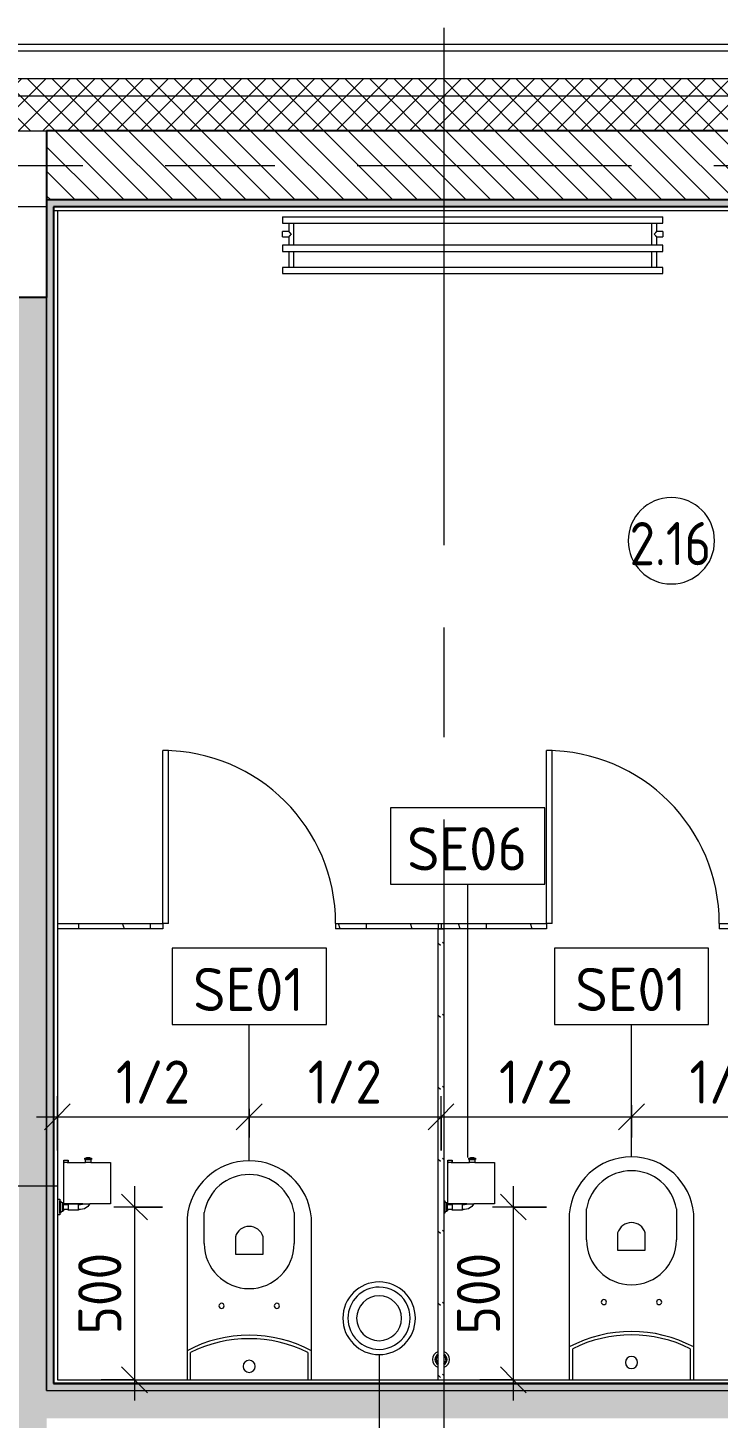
# Model space of a CAD drawing. Header units: millimetres. Extents: x 11693 to 241752, y -8553 to 29926.
# Drawn here: x 237348 to 239346, y 23375 to 27398 of the extents above; entities that cross this region are included whole.
import ezdxf

# ---------------------------------------------------------------- set-up
doc = ezdxf.new("R2010")
doc.units = ezdxf.units.MM
doc.linetypes.add('Осевая', pattern=[1587.5, 317.5, -238.125, 793.75, -238.125])
for name, color, linetype, lineweight in [('A-ANNO-DIMS', 7, 'Continuous', 9), ('A-ANNO-DIMS-50', 7, 'Continuous', 9), ('A-AREA-IDEN', 7, 'Continuous', 9), ('A-DOOR', 7, 'Continuous', 9), ('A-GENM', 7, 'Continuous', 9), ('A-WALL-2', 7, 'Continuous', 9), ('I-WALL', 7, 'Continuous', 9), ('M-EQPM', 7, 'Continuous', 9), ('P-SANR-FIXT-IDEN', 7, 'Continuous', 9), ('Оси', 7, 'Continuous', 9), ('Оси-2', 7, 'Осевая', 9)]:
    doc.layers.add(name, color=color, linetype=linetype, lineweight=lineweight)
for name, color, linetype, lineweight, true_color in [('A-DETL-GENF-1', 7, 'Continuous', 9, 0x4994b4), ('A-WALL-1', 7, 'Continuous', 25, 0x3c3c3c), ('A-WALL-4', 7, 'Continuous', 15, 0x3c3c3c), ('A-WALL-FNSH-1', 7, 'Continuous', 15, 0x3c3c3c), ('A-WALL-FNSH-2', 7, 'Continuous', 9, 0x3c3c3c), ('P-SANR-FIXT-1', 7, 'Continuous', 15, 0x4994b4)]:
    doc.layers.add(name, color=color, linetype=linetype, lineweight=lineweight, true_color=true_color)
doc.styles.add('GOST Common', font='GOST_Common.ttf', dxfattribs={"width": 0.9, "height": 125})
doc.styles.add('GOST Common_1', font='GOST_Common.ttf', dxfattribs={"height": 125})
doc.styles.add('ISOCPEUR', font='isocpeur.ttf', dxfattribs={"width": 0.9, "height": 125})
doc.dimstyles.new('ISO-2_5_0_9К_БОЛЬШОЙ', dxfattribs={"dimscale": 304.8, "dimtxt": 124.497647, "dimasz": 0.246063, "dimexe": 0.19685, "dimexo": 0.492126, "dimgap": 0, "dimtad": 1, "dimdec": 0, "dimrnd": 10, "dimzin": 0, "dimdsep": 46, "dimtxsty": 'ISOCPEUR', "dimblk1": 'OBLIQUE', "dimblk2": 'OBLIQUE', "dimsah": 1, "dimcen": 0.09, "dimdle": 0.19685, "dimazin": 0, "dimtfac": 1, "dimtdec": 4, "dimtix": 1, "dimtmove": 0, "dimatfit": 3, "dimfxl": 1, "dimtvp": 1, "dimtolj": 1, "dimtzin": 0, "dimarcsym": 2})
pattern_1 = [(135, (166592.37, 0), (-37.717076, -37.717076), [53.34, -8.89, 1.778, -8.89]), (135, (166592.37, 37.694), (-37.717076, -37.717076), []), (50, (166592.37, 0), (63.763904, -5.57885), [6.667, -73.342]), (355, (166592.37, 0), (-12.334876, 66.869514), [5.334, -58.674]), (100.451, (166597.684, -0.465), (51.43036, 61.29098), [5.667, -62.332]), (46.184, (166592.37, 17.78), (94.87722, -14.714836), [10.001, -110.014]), (96.636, (166600.28, 16.55), (83.09115, 86.5993), [8.5, -93.497]), (351.184, (166592.37, 17.78), (83.09204, 86.59928), [8.001, -88.011]), (21, (166601.26, 13.335), (53.064487, -35.792726), [6.667, -73.342]), (326, (166601.26, 13.335), (21.63066, 64.46546), [5.334, -58.674]), (71.451, (166605.68, 10.35), (74.69646, 28.672367), [5.667, -62.332]), (37.5, (166592.37, 0), (1.080413, 29.594271), [1.676, -56.286, 1.676, -57.887, -58.896]), (37.5, (166592.37, 0), (1.080413, 29.594271), [-117.526, 1.676, -57.22]), (7.5, (166592.37, 0), (23.386368, 35.063507), [1.676, -32.283, 1.676, -54.953, -22.447]), (7.5, (166592.37, 0), (23.386368, 35.063507), [-90.589, 1.676, -20.771]), (327.5, (166572.545, 0), (47.456567, -2.005468), [1.676, -20.549, 1.676, -67.666, -92.011]), (327.5, (166572.545, 0), (47.456567, -2.005468), [-91.567, 1.676, -90.335]), (317.5, (166563.655, 0), (51.844948, 8.89904), [1.676, -27.216, 1.676, -44.374, -65.341]), (317.5, (166563.655, 0), (51.844948, 8.89904), [-74.943, 1.676, -63.665])]
pattern_2 = [(45, (166592.37, 0), (-35.35534, 35.35534), []), (135, (166592.37, 0), (-35.35534, -35.35534), [])]
pattern_3 = [(0, (166592.37, 0), (60.96, 15.24), [5.029, -40.691, 5.029, -40.691, -243.84]), (0, (166592.37, 0), (60.96, 15.24), [-91.44, 5.029, -86.411, 5.029, -40.691, -106.68]), (0, (166592.37, 0), (60.96, 15.24), [-228.6, 5.029, -25.451, 5.029, -71.171]), (120, (166615.23, 7.62), (-43.6782272, 45.1729086), [5.029, -40.691, 5.029, -40.691, -243.84]), (120, (166615.23, 7.62), (-43.6782272, 45.1729086), [-91.44, 5.029, -86.411, 5.029, -40.691, -106.68]), (120, (166615.23, 7.62), (-43.6782272, 45.1729086), [-228.6, 5.029, -25.451, 5.029, -71.171]), (240, (166622.85, 38.1), (-17.2817728, -60.4129086), [5.029, -40.691, 5.029, -40.691, -243.84]), (240, (166622.85, 38.1), (-17.2817728, -60.4129086), [-91.44, 5.029, -86.411, 5.029, -40.691, -106.68]), (240, (166622.85, 38.1), (-17.2817728, -60.4129086), [-228.6, 5.029, -25.451, 5.029, -71.171])]
pattern_4 = [(108.435, (-70786.855, -24798.48), (-208.2509, 416.49961), [79.025, -579.519]), (139.399, (-70811.845, -24723.51), (-1249.505702, 1041.243719), [38.399, -1881.572]), (136.848, (-70632.75, -24698.52), (-3123.769422, 2915.4788923), [91.346, -4475.934]), (109.983, (-70699.39, -24636.045), (-624.746965, 1666.001328), [48.75, -2388.754]), (90, (-70716.05, -24798.48), (-208.25, 208.25), [41.65, -166.6]), (118.443, (-70716.05, -24756.83), (1457.75313005, -2707.2483879), [113.682, -5570.435]), (84.289, (-70770.195, -24656.87), (-208.2636477, -1874.2483835), [41.858, -2051.029]), (129.806, (-70766.03, -24615.22), (833.007541, -1041.2439595), [32.53, -1593.955])]
pattern_5 = [(108.435, (-71897.224, -24798.48), (-208.2509, 416.49961), [79.025, -579.519]), (139.399, (-71922.214, -24723.51), (-1249.505702, 1041.243719), [38.399, -1881.572]), (136.848, (-71743.119, -24698.52), (-3123.769422, 2915.4788923), [91.346, -4475.934]), (109.983, (-71809.759, -24636.045), (-624.746965, 1666.001328), [48.75, -2388.754]), (90, (-71826.42, -24798.48), (-208.25, 208.25), [41.65, -166.6]), (118.443, (-71826.419, -24756.83), (1457.75313005, -2707.2483879), [113.682, -5570.435]), (84.289, (-71880.564, -24656.87), (-208.2636477, -1874.2483835), [41.858, -2051.029]), (129.806, (-71876.4, -24615.22), (833.007541, -1041.2439595), [32.53, -1593.955])]

# ---------------------------------------------------------------- blocks, each defined once
blk = doc.blocks.new('radiator_prado_classic_z_tip_30_po exemplyaru - Classic Z Тип 30-500-30677906-Фрагмент 2_4')
at = {"layer": 'M-EQPM'}
for p, q in [((0, 228), (0, 210)), ((1100, 228), (0, 228)), ((0, 210), (1100, 210)), ((17.5, 210), (17.5, 164)), ((32.5, 164), (32.5, 210)), ((1067.5, 210), (1067.5, 164)), ((1082.5, 164), (1082.5, 210)), ((1100, 210), (1100, 228)), ((1100, 164), (0, 164)), ((0, 164), (0, 146)), ((1100, 146), (1100, 164)), ((0, 146), (1100, 146)), ((17.5, 121.5), (0, 121.5)), ((0, 106.5), (0, 121.5)), ((17.5, 146), (17.5, 121.5)), ((32.5, 82), (32.5, 146)), ((1067.5, 146), (1067.5, 82)), ((1082.5, 121.5), (1082.5, 146)), ((1100, 121.5), (1082.5, 121.5)), ((1100, 121.5), (1100, 106.5)), ((0, 106.5), (17.5, 106.5)), ((1100, 82), (0, 82)), ((0, 82), (0, 64)), ((17.5, 106.5), (17.5, 82)), ((1082.5, 82), (1082.5, 106.5)), ((1082.5, 106.5), (1100, 106.5)), ((1100, 64), (1100, 82)), ((1100, 64), (0, 64))]:
    blk.add_line(p, q, dxfattribs=at)
for points, knots in [([(25, 114), (24.5, 114.5), (23.6, 115.4), (22.4, 116.6), (21.6, 117.4), (21.1, 117.9), (20.8, 118.2), (20.5, 118.5), (20.2, 118.8), (19.8, 119.1), (19.6, 119.4), (19.3, 119.7), (19, 120), (18.7, 120.3), (18.5, 120.5), (18.3, 120.7), (18.1, 120.9), (17.9, 121.1), (17.8, 121.2), (17.7, 121.3), (17.5, 121.5), (17.5, 121.5), (17.5, 121.5)], [0, 0, 0, 0, 0.142857, 0.285714, 0.357143, 0.392857, 0.428571, 0.464286, 0.5, 0.535714, 0.571429, 0.607143, 0.642857, 0.678571, 0.714286, 0.75, 0.785714, 0.821429, 0.857143, 0.892857, 0.928571, 1, 1, 1, 1]), ([(1075, 114), (1075.5, 114.5), (1076.4, 115.4), (1077.6, 116.6), (1078.4, 117.4), (1078.9, 117.9), (1079.2, 118.2), (1079.5, 118.5), (1079.8, 118.8), (1080.1, 119.2), (1080.4, 119.4), (1080.7, 119.7), (1081, 120), (1081.3, 120.3), (1081.5, 120.5), (1081.7, 120.7), (1081.9, 120.9), (1082.1, 121.1), (1082.2, 121.2), (1082.3, 121.3), (1082.5, 121.5), (1082.5, 121.5), (1082.5, 121.5)], [0, 0, 0, 0, 0.142857, 0.285714, 0.357143, 0.392857, 0.428571, 0.464286, 0.5, 0.535714, 0.571429, 0.607143, 0.642857, 0.678571, 0.714286, 0.75, 0.785714, 0.821429, 0.857143, 0.892857, 0.928571, 1, 1, 1, 1]), ([(17.5, 106.5), (17.5, 106.5), (17.5, 106.5), (17.7, 106.7), (17.8, 106.8), (17.9, 106.9), (18.1, 107.1), (18.3, 107.3), (18.5, 107.5), (18.7, 107.7), (19, 108), (19.3, 108.3), (19.6, 108.6), (19.8, 108.9), (20.3, 109.3), (20.7, 109.7), (21.1, 110.1), (21.6, 110.6), (22.4, 111.4), (23.6, 112.6), (24.5, 113.5), (25, 114)], [0, 0, 0, 0, 0.071429, 0.107143, 0.142857, 0.178571, 0.214286, 0.25, 0.285714, 0.321429, 0.357143, 0.392857, 0.428571, 0.464286, 0.5, 0.571429, 0.607143, 0.642857, 0.714286, 0.857143, 1, 1, 1, 1]), ([(1082.5, 106.5), (1082.5, 106.5), (1082.5, 106.5), (1082.3, 106.7), (1082.2, 106.8), (1082.1, 106.9), (1081.9, 107.1), (1081.7, 107.3), (1081.5, 107.5), (1081.3, 107.7), (1081, 108), (1080.7, 108.3), (1080.4, 108.6), (1080.1, 108.8), (1079.7, 109.3), (1079.3, 109.7), (1078.9, 110.1), (1078.4, 110.6), (1077.6, 111.4), (1076.4, 112.6), (1075.5, 113.5), (1075, 114)], [0, 0, 0, 0, 0.071429, 0.107143, 0.142857, 0.178571, 0.214286, 0.25, 0.285714, 0.321429, 0.357143, 0.392857, 0.428571, 0.464286, 0.5, 0.571429, 0.607143, 0.642857, 0.714286, 0.857143, 1, 1, 1, 1])]:
    blk.add_open_spline(points, degree=3, knots=knots, dxfattribs=at)
blk = doc.blocks.new('131_Сантехническая перегородка_Дверь - СД-1-30819167-Фрагмент 2_4')
at = {"layer": 'A-DOOR'}
h = blk.add_hatch(dxfattribs=at)
h.set_pattern_fill('FP_199', color=256, style=0, pattern_type=2)
h.set_pattern_definition(pattern_4)
h.paths.add_polyline_path([(1110.4, -8), (1110.4, 8), (805.2, 8), (805.2, -8)])
at = {"layer": 'A-GENM'}
h = blk.add_hatch(dxfattribs=at)
h.set_pattern_fill('FP_199', color=256, style=0, pattern_type=2)
h.set_pattern_definition(pattern_4)
h.paths.add_polyline_path([(305.2, -8), (305.2, 8), (0, 8), (0, -8)])
at = {"layer": 'A-DOOR'}
for p, q in [((321.2, 508), (305.2, 508)), ((305.2, 8), (305.2, 508)), ((321.2, 8), (321.2, 508)), ((321.2, 8), (305.2, 8))]:
    blk.add_line(p, q, dxfattribs=at)
blk.add_arc((305.2, 8), 500, 360, 90, dxfattribs=at)
at = {"layer": 'A-GENM'}
for p, q in [((0, 8), (305.2, 8)), ((305.2, 8), (305.2, -8)), ((805.2, 8), (1110.4, 8)), ((805.2, 8), (805.2, -8)), ((1110.4, 8), (1110.4, -8)), ((305.2, -8), (0, -8)), ((1110.4, -8), (805.2, -8))]:
    blk.add_line(p, q, dxfattribs=at)
blk = doc.blocks.new('131_Сантехническая перегородка - СП-4-29831414-Фрагмент 2_4')
at = {"layer": 'A-GENM'}
h = blk.add_hatch(dxfattribs=at)
h.set_pattern_fill('FP_200', color=256, style=0, pattern_type=2)
h.set_pattern_definition([(18.435, (-23460.48, 71897.224), (416.49961, 208.2509), [79.025, -579.519]), (49.399, (-23385.51, 71922.214), (1041.243719, 1249.505702), [38.399, -1881.572]), (46.848, (-23360.52, 71743.119), (2915.4795762, 3123.7701515), [91.346, -4475.934]), (19.983, (-23298.045, 71809.759), (1666.001328, 624.746965), [48.75, -2388.754]), (0, (-23460.48, 71826.42), (208.25, 208.25), [41.65, -166.6]), (28.443, (-23418.83, 71826.419), (-2707.2483879, -1457.75313005), [113.682, -5570.435]), (354.289, (-23318.87, 71880.564), (-1874.2483835, 208.2636477), [41.858, -2051.029]), (39.806, (-23277.22, 71876.4), (-1041.243191, -833.006901), [32.53, -1593.955])])
h.paths.add_polyline_path([(25.5, 8), (25.5, -8), (1330, -8), (1330, 8), (68, 8)])
for p, q in [((25.5, 8), (1330, 8)), ((1330, 8), (1330, -8)), ((1330, -8), (25.5, -8))]:
    blk.add_line(p, q, dxfattribs=at)
at = {"layer": 'A-GENM', "flags": 128}
for points in [[(97, 8), (88.2, 14.5), (77.4, 13.4), (71.4, 8)], [(71.4, -8), (80.2, -14.5), (91, -13.4), (97, -8)]]:
    blk.add_lwpolyline(points, dxfattribs=at)
at = {"layer": 'A-GENM'}
for radius, start, end in [(24.6, 19.9113, 160.0887), (17.6, 28.9731, 151.0269), (15.1, 126.8617, 139.5341), (15.1, 78.8699, 82.6459), (15.1, 40.4659, 53.124), (24.6, 199.9113, 340.0887), (17.6, 208.9731, 331.0269), (15.1, 220.4659, 233.124), (15.1, 258.8699, 262.6459), (15.1, 306.8617, 319.5341)]:
    blk.add_arc((84.2, 0), radius, start, end, dxfattribs=at)
blk = doc.blocks.new('131_Сантехническая перегородка_Дверь - СД-1-V311-Фрагмент 2_4')
at = {"layer": 'A-DOOR'}
h = blk.add_hatch(dxfattribs=at)
h.set_pattern_fill('FP_201', color=256, style=0, pattern_type=2)
h.set_pattern_definition(pattern_5)
h.paths.add_polyline_path([(1110.4, -8), (1110.4, 8), (805.2, 8), (805.2, -8), (1085.8, -8)])
at = {"layer": 'A-GENM'}
h = blk.add_hatch(dxfattribs=at)
h.set_pattern_fill('FP_201', color=256, style=0, pattern_type=2)
h.set_pattern_definition(pattern_5)
h.paths.add_polyline_path([(305.2, -8), (305.2, 8), (0, 8), (0, -8)])
at = {"layer": 'A-DOOR'}
for p, q in [((321.2, 508), (305.2, 508)), ((305.2, 8), (305.2, 508)), ((321.2, 8), (321.2, 508)), ((321.2, 8), (305.2, 8))]:
    blk.add_line(p, q, dxfattribs=at)
blk.add_arc((305.2, 8), 500, 360, 90, dxfattribs=at)
at = {"layer": 'A-GENM'}
for p, q in [((0, 8), (305.2, 8)), ((0, 8), (0, -8)), ((305.2, 8), (305.2, -8)), ((805.2, 8), (1110.4, 8)), ((805.2, 8), (805.2, -8)), ((1110.4, 8), (1110.4, -8)), ((305.2, -8), (0, -8)), ((1110.4, -8), (805.2, -8))]:
    blk.add_line(p, q, dxfattribs=at)
blk = doc.blocks.new('WC Seat_2 with Cistern-Wall Based - 640 x 360mm-30948649-Фрагмент 2_4')
at = {"layer": 'P-SANR-FIXT-1'}
for p, q in [((-55, 490), (-55, 105)), ((-5, 415), (-5, 505)), ((255, 505), (255, 415)), ((305, 105), (305, 490)), ((85, 435), (85, 385)), ((165, 385), (165, 435)), ((85, 385), (165, 385)), ((-55, 105), (-55, 21)), ((-45, 21), (-45, 100.1)), ((295, 100.1), (295, 21)), ((305, 21), (305, 105))]:
    blk.add_line(p, q, dxfattribs=at)
for centre, radius, start, end in [((125, 474.3), 180.7, 4.9791, 175.0209), ((125, 483.2), 131.8, 9.5273, 170.4727), ((125, 423.3), 41.7, 16.2602, 163.7398), ((125, 415), 130, 180, 360), ((45, 235), 7.5, 0, 180), ((205, 235), 7.5, 0, 180), ((45, 235), 7.5, 180, 360), ((205, 235), 7.5, 180, 360), ((125, -232.5), 382.5, 61.9275, 118.0725), ((125, -242.5), 382.5, 63.6122, 116.3878), ((125, 60), 17.5, 0, 180), ((125, 60), 17.5, 180, 360)]:
    blk.add_arc(centre, radius, start, end, dxfattribs=at)
blk = doc.blocks.new('мусорная корзина - Round_ Metal-30590745-Фрагмент 2_4')
at = {"layer": 'P-SANR-FIXT-1'}
for radius, start, end in [(105, 0, 180), (90, 360, 180), (65, 0, 180), (105, 180, 360), (90, 180, 360), (65, 180, 360)]:
    blk.add_arc((0, 0), radius, start, end, dxfattribs=at)
blk = doc.blocks.new('Sanitary_Toilet-Accessories_Gessi_Wall-mounted-paper-roll-holder-65449 - Chrome-30913797-Фрагмент 2_4')
at = {"layer": 'A-DETL-GENF-1'}
for p, q in [((70859.8, 24115.5), (70859.8, 24122)), ((70859.8, 24122), (70871.8, 24122)), ((70861.8, 24115.5), (70859.8, 24115.5)), ((70859.8, 23995.5), (70859.8, 24114.5)), ((70859.8, 24114.5), (70861.8, 24114.5)), ((70861.8, 24115.5), (70869.8, 24115.5)), ((70861.8, 24114.5), (70861.8, 24115.5)), ((70869.8, 24114.5), (70861.8, 24114.5)), ((70871.8, 24115.5), (70869.8, 24115.5)), ((70869.8, 24115.5), (70869.8, 24114.5)), ((70869.8, 24114.5), (70922.5, 24114.5)), ((70871.8, 24122), (70871.8, 24115.5)), ((70920.5, 24123.5), (70920.5, 24127)), ((70920.5, 24127), (70922.5, 24127)), ((70922.5, 24123.5), (70920.5, 24123.5)), ((70922.5, 24127), (70926, 24128.9)), ((70922.5, 24127), (70937.5, 24127)), ((70922.5, 24123.5), (70937.5, 24123.5)), ((70922.5, 24114.5), (70922.5, 24123.5)), ((70937.5, 24114.5), (70922.5, 24114.5)), ((70926, 24128.9), (70930, 24129.5)), ((70930, 24129.5), (70934, 24128.9)), ((70934, 24128.9), (70937.5, 24127)), ((70937.5, 24127), (70939.5, 24127)), ((70939.5, 24123.5), (70937.5, 24123.5)), ((70937.5, 24123.5), (70937.5, 24114.5)), ((70937.5, 24114.5), (70994.6, 24114.5)), ((70939.5, 24127), (70939.5, 24123.5)), ((70994.6, 24114.5), (70994.8, 24113.2)), ((70994.8, 24113.2), (70994.8, 23997.1)), ((70841, 24008.5), (70848, 24008.5)), ((70848, 24008.5), (70848, 24003.5)), ((70848, 23968.5), (70848, 24003.5)), ((70848, 24003.5), (70850.5, 24003.5)), ((70850.5, 24003.5), (70850.5, 23968.5)), ((70850.5, 24003.5), (70851.2, 24001.8)), ((70851.2, 24001.8), (70852.6, 24000.3)), ((70852.6, 24000.3), (70854.5, 23999.3)), ((70854.5, 23999.3), (70856.5, 23999)), ((70856.5, 23999), (70856.5, 23997)), ((70856.5, 23975), (70856.5, 23997)), ((70856.5, 23997), (70859, 23997)), ((70859, 23997), (70859, 23993.5)), ((70859, 23977), (70859, 23995.5)), ((70859, 23993.5), (70861.8, 23993.5)), ((70872.5, 23978.5), (70859, 23978.5)), ((70859, 23978.5), (70859, 23975)), ((70861.8, 23995.5), (70859.8, 23995.5)), ((70869.8, 23995.5), (70861.8, 23995.5)), ((70861.8, 23993.5), (70861.8, 23995.5)), ((70861.8, 23993.5), (70869.8, 23993.5)), ((70869.8, 23995.5), (70869.8, 23993.5)), ((70914.9, 23995.5), (70869.8, 23995.5)), ((70869.8, 23993.5), (70872.5, 23993.5)), ((70872.5, 23993.5), (70872.5, 23995)), ((70872.5, 23995), (70902.5, 23995)), ((70872.5, 23993.5), (70872.5, 23978.5)), ((70872.5, 23977), (70872.5, 23978.5)), ((70902.5, 23995), (70902.5, 23993.5)), ((70902.5, 23978.5), (70902.5, 23993.5)), ((70902.5, 23993.5), (70908, 23993.5)), ((70908, 23978.5), (70902.5, 23978.5)), ((70902.5, 23978.5), (70902.5, 23977)), ((70908, 23993.5), (70913.6, 23994.6)), ((70919.3, 23980.7), (70908, 23978.5)), ((70913.6, 23994.6), (70914.9, 23995.5)), ((70914.9, 23995.5), (70934.5, 23995.5)), ((70928.9, 23987.1), (70919.3, 23980.7)), ((70934.5, 23995.5), (70928.9, 23987.1)), ((70994.6, 23995.5), (70934.5, 23995.5)), ((70994.8, 23997.1), (70994.6, 23995.5)), ((70848, 23963.5), (70841, 23963.5)), ((70850.5, 23968.5), (70848, 23968.5)), ((70848, 23968.5), (70848, 23963.5)), ((70851.2, 23970.2), (70850.5, 23968.5)), ((70852.6, 23971.7), (70851.2, 23970.2)), ((70854.5, 23972.7), (70852.6, 23971.7)), ((70856.5, 23973), (70854.5, 23972.7)), ((70859, 23975), (70856.5, 23975)), ((70856.5, 23975), (70856.5, 23973)), ((70902.5, 23977), (70872.5, 23977))]:
    blk.add_line(p, q, dxfattribs=at)
blk = doc.blocks.new('Sanitary_Toilet-Accessories_Gessi_Wall-mounted-paper-roll-holder-65449 - Chrome-V313-Фрагмент 2_4')
at = {"layer": 'A-DETL-GENF-1'}
for p, q in [((71971.1, 24115.5), (71971.1, 24122)), ((71971.1, 24122), (71983.1, 24122)), ((71973.1, 24115.5), (71971.1, 24115.5)), ((71971.1, 23995.5), (71971.1, 24114.5)), ((71971.1, 24114.5), (71973.1, 24114.5)), ((71973.1, 24115.5), (71981.1, 24115.5)), ((71973.1, 24114.5), (71973.1, 24115.5)), ((71981.1, 24114.5), (71973.1, 24114.5)), ((71983.1, 24115.5), (71981.1, 24115.5)), ((71981.1, 24115.5), (71981.1, 24114.5)), ((71981.1, 24114.5), (72033.9, 24114.5)), ((71983.1, 24122), (71983.1, 24115.5)), ((72031.9, 24123.5), (72031.9, 24127)), ((72031.9, 24127), (72033.9, 24127)), ((72033.9, 24123.5), (72031.9, 24123.5)), ((72033.9, 24127), (72037.4, 24128.9)), ((72033.9, 24127), (72048.9, 24127)), ((72033.9, 24123.5), (72048.9, 24123.5)), ((72033.9, 24114.5), (72033.9, 24123.5)), ((72048.9, 24114.5), (72033.9, 24114.5)), ((72037.4, 24128.9), (72041.4, 24129.5)), ((72041.4, 24129.5), (72045.4, 24128.9)), ((72045.4, 24128.9), (72048.9, 24127)), ((72048.9, 24127), (72050.9, 24127)), ((72050.9, 24123.5), (72048.9, 24123.5)), ((72048.9, 24123.5), (72048.9, 24114.5)), ((72048.9, 24114.5), (72105.9, 24114.5)), ((72050.9, 24127), (72050.9, 24123.5)), ((72105.9, 24114.5), (72106.1, 24113.2)), ((72106.1, 24113.2), (72106.1, 23997.1)), ((71959.4, 24003.5), (71961.9, 24003.5)), ((71961.9, 24003.5), (71961.9, 23968.5)), ((71961.9, 24003.5), (71962.6, 24001.8)), ((71962.6, 24001.8), (71964, 24000.3)), ((71964, 24000.3), (71965.9, 23999.3)), ((71965.9, 23999.3), (71967.9, 23999)), ((71967.9, 23999), (71967.9, 23997)), ((71967.9, 23975), (71967.9, 23997)), ((71967.9, 23997), (71970.4, 23997)), ((71970.4, 23997), (71970.4, 23993.5)), ((71970.4, 23977), (71970.4, 23995.5)), ((71970.4, 23993.5), (71973.1, 23993.5)), ((71983.9, 23978.5), (71970.4, 23978.5)), ((71970.4, 23978.5), (71970.4, 23975)), ((71973.1, 23995.5), (71971.1, 23995.5)), ((71981.1, 23995.5), (71973.1, 23995.5)), ((71973.1, 23993.5), (71973.1, 23995.5)), ((71973.1, 23993.5), (71981.1, 23993.5)), ((71981.1, 23995.5), (71981.1, 23993.5)), ((72026.3, 23995.5), (71981.1, 23995.5)), ((71981.1, 23993.5), (71983.9, 23993.5)), ((71983.9, 23993.5), (71983.9, 23995)), ((71983.9, 23995), (72013.9, 23995)), ((71983.9, 23993.5), (71983.9, 23978.5)), ((71983.9, 23977), (71983.9, 23978.5)), ((72013.9, 23995), (72013.9, 23993.5)), ((72013.9, 23978.5), (72013.9, 23993.5)), ((72013.9, 23993.5), (72019.4, 23993.5)), ((72019.4, 23978.5), (72013.9, 23978.5)), ((72013.9, 23978.5), (72013.9, 23977)), ((72019.4, 23993.5), (72024.9, 23994.6)), ((72030.7, 23980.7), (72019.4, 23978.5)), ((72024.9, 23994.6), (72026.3, 23995.5)), ((72026.3, 23995.5), (72045.8, 23995.5)), ((72040.2, 23987.1), (72030.7, 23980.7)), ((72045.8, 23995.5), (72040.2, 23987.1)), ((72105.9, 23995.5), (72045.8, 23995.5)), ((72106.1, 23997.1), (72105.9, 23995.5)), ((71961.9, 23968.5), (71959.4, 23968.5)), ((71962.6, 23970.2), (71961.9, 23968.5)), ((71964, 23971.7), (71962.6, 23970.2)), ((71965.9, 23972.7), (71964, 23971.7)), ((71967.9, 23973), (71965.9, 23972.7)), ((71970.4, 23975), (71967.9, 23975)), ((71967.9, 23975), (71967.9, 23973)), ((72013.9, 23977), (71983.9, 23977))]:
    blk.add_line(p, q, dxfattribs=at)
blk = doc.blocks.new('WC Seat_2 with Cistern-Wall Based - 640 x 360mm-30580118-Фрагмент 2_4')
at = {"layer": 'P-SANR-FIXT-1'}
for p, q in [((-55, 485.5), (-55, 100.5)), ((-5, 410.5), (-5, 500.5)), ((255, 500.5), (255, 410.5)), ((305, 100.5), (305, 485.5)), ((85, 430.5), (85, 380.5)), ((165, 380.5), (165, 430.5)), ((85, 380.5), (165, 380.5)), ((-55, 100.5), (-55, 5.5)), ((-45, 5.5), (-45, 95.6)), ((295, 95.6), (295, 5.5)), ((305, 5.5), (305, 100.5))]:
    blk.add_line(p, q, dxfattribs=at)
for centre, radius, start, end in [((125, 469.8), 180.7, 4.9791, 175.0209), ((125, 478.7), 131.8, 9.5273, 170.4727), ((125, 418.8), 41.7, 16.2602, 163.7398), ((125, 410.5), 130, 180, 360), ((45, 230.5), 7.5, 0, 180), ((45, 230.5), 7.5, 180, 360), ((205, 230.5), 7.5, 0, 180), ((205, 230.5), 7.5, 180, 360), ((125, -237), 382.5, 61.9275, 118.0725), ((125, -247), 382.5, 63.6122, 116.3878), ((125, 55.5), 17.5, 0, 180), ((125, 55.5), 17.5, 180, 360)]:
    blk.add_arc(centre, radius, start, end, dxfattribs=at)
blk = doc.blocks.new('Марка_Помещения - Номер-25198446-Фрагмент 2_4')
at = {"layer": 'A-AREA-IDEN'}
for start, end in [(360, 180), (180, 360)]:
    blk.add_arc((0, 0), 2.5, start, end, dxfattribs=at)
blk = doc.blocks.new('DIMBLOCK72-Фрагмент 2_4')
at = {"layer": 'A-ANNO-DIMS-50'}
for p, q in [((237433.4, 24149.9), (237433.4, 24306.8)), ((237988.6, 24270.1), (237988.6, 24186.8)), ((237988.6, 24246.8), (237988.6, 24270.1)), ((237373.4, 24246.8), (237988.6, 24246.8)), ((237433.4, 24246.8), (237433.4, 24149.9))]:
    blk.add_line(p, q, dxfattribs=at)
at = {"layer": 'A-ANNO-DIMS-50', "lineweight": 20}
for p, q in [((237433.4, 24246.8), (237470.9, 24284.3)), ((237988.6, 24246.8), (238026.1, 24284.3)), ((237433.4, 24246.8), (237395.9, 24209.3)), ((237988.6, 24246.8), (237951.1, 24209.3))]:
    blk.add_line(p, q, dxfattribs=at)
at = {"layer": 'A-ANNO-DIMS-50', "color": 0, "insert": (237603.2, 24410.2), "char_height": 125, "width": 258.572, "attachment_point": 1, "line_spacing_factor": 1.149209, "style": 'ISOCPEUR'}
blk.add_mtext('1/2', dxfattribs=at)
blk = doc.blocks.new('_Oblique')
at = {"color": 0, "linetype": 'ByBlock', "lineweight": -2}
blk.add_line((-0.5, -0.5), (0.5, 0.5), dxfattribs=at)
blk = doc.blocks.new('DIMBLOCK73-Фрагмент 2_4')
at = {"layer": 'A-ANNO-DIMS-50'}
for p, q in [((238543.7, 24149.9), (238543.7, 24306.8)), ((237988.6, 24270.1), (237988.6, 24186.8)), ((237988.6, 24246.8), (237988.6, 24270.1)), ((237988.6, 24246.8), (238603.7, 24246.8)), ((238543.7, 24246.8), (238543.7, 24149.9))]:
    blk.add_line(p, q, dxfattribs=at)
at = {"layer": 'A-ANNO-DIMS-50', "lineweight": 20}
for p, q in [((237988.6, 24246.8), (238026.1, 24284.3)), ((238543.7, 24246.8), (238581.2, 24284.3)), ((237988.6, 24246.8), (237951.1, 24209.3)), ((238543.7, 24246.8), (238506.2, 24209.3))]:
    blk.add_line(p, q, dxfattribs=at)
at = {"layer": 'A-ANNO-DIMS-50', "color": 0, "insert": (238158.4, 24410.2), "char_height": 125, "width": 258.572, "attachment_point": 1, "line_spacing_factor": 1.149209, "style": 'ISOCPEUR'}
blk.add_mtext('1/2', dxfattribs=at)
blk = doc.blocks.new('DIMBLOCK74-Фрагмент 2_4')
at = {"layer": 'A-ANNO-DIMS-50', "lineweight": 20}
for p, q in [((237657, 23986), (237619.5, 24023.5)), ((237657, 23986), (237694.5, 23948.5)), ((237657, 23486), (237619.5, 23523.5)), ((237657, 23486), (237694.5, 23448.5))]:
    blk.add_line(p, q, dxfattribs=at)
at = {"layer": 'A-ANNO-DIMS-50'}
for p, q in [((237657, 24046), (237657, 23426)), ((237737.2, 23986), (237597, 23986)), ((237657, 23986), (237737.2, 23986)), ((237560, 23486), (237717, 23486)), ((237657, 23486), (237560, 23486))]:
    blk.add_line(p, q, dxfattribs=at)
at = {"layer": 'A-ANNO-DIMS-50', "color": 0, "insert": (237493.7, 23617.5), "char_height": 125, "width": 284.429, "attachment_point": 1, "rotation": 90, "line_spacing_factor": 1.149209, "style": 'ISOCPEUR'}
blk.add_mtext('500', dxfattribs=at)
blk = doc.blocks.new('DIMBLOCK75-Фрагмент 2_4')
at = {"layer": 'A-ANNO-DIMS-50'}
for p, q in [((238543.7, 24149.9), (238543.7, 24306.8)), ((239094.9, 24281.1), (239094.9, 24186.8)), ((239094.9, 24246.8), (239094.9, 24281.1)), ((238483.7, 24246.8), (239094.9, 24246.8)), ((238543.7, 24246.8), (238543.7, 24149.9))]:
    blk.add_line(p, q, dxfattribs=at)
at = {"layer": 'A-ANNO-DIMS-50', "lineweight": 20}
for p, q in [((238543.7, 24246.8), (238581.2, 24284.3)), ((239094.9, 24246.8), (239132.4, 24284.3)), ((238543.7, 24246.8), (238506.2, 24209.3)), ((239094.9, 24246.8), (239057.4, 24209.3))]:
    blk.add_line(p, q, dxfattribs=at)
at = {"layer": 'A-ANNO-DIMS-50', "color": 0, "insert": (238711.6, 24410.2), "char_height": 125, "width": 258.572, "attachment_point": 1, "line_spacing_factor": 1.149209, "style": 'ISOCPEUR'}
blk.add_mtext('1/2', dxfattribs=at)
blk = doc.blocks.new('DIMBLOCK76-Фрагмент 2_4')
at = {"layer": 'A-ANNO-DIMS-50'}
for p, q in [((239646.1, 24149.9), (239646.1, 24306.8)), ((239094.9, 24281.1), (239094.9, 24186.8)), ((239094.9, 24246.8), (239094.9, 24281.1)), ((239094.9, 24246.8), (239706.1, 24246.8)), ((239646.1, 24246.8), (239646.1, 24149.9))]:
    blk.add_line(p, q, dxfattribs=at)
at = {"layer": 'A-ANNO-DIMS-50', "lineweight": 20}
for p, q in [((239094.9, 24246.8), (239132.4, 24284.3)), ((239646.1, 24246.8), (239683.6, 24284.3)), ((239094.9, 24246.8), (239057.4, 24209.3)), ((239646.1, 24246.8), (239608.6, 24209.3))]:
    blk.add_line(p, q, dxfattribs=at)
at = {"layer": 'A-ANNO-DIMS-50', "color": 0, "insert": (239262.8, 24410.2), "char_height": 125, "width": 258.572, "attachment_point": 1, "line_spacing_factor": 1.149209, "style": 'ISOCPEUR'}
blk.add_mtext('1/2', dxfattribs=at)
blk = doc.blocks.new('DIMBLOCK77-Фрагмент 2_4')
at = {"layer": 'A-ANNO-DIMS-50', "lineweight": 20}
for p, q in [((238752.9, 23986), (238715.4, 24023.5)), ((238752.9, 23986), (238790.4, 23948.5)), ((238752.9, 23486), (238715.4, 23523.5)), ((238752.9, 23486), (238790.4, 23448.5))]:
    blk.add_line(p, q, dxfattribs=at)
at = {"layer": 'A-ANNO-DIMS-50'}
for p, q in [((238752.9, 24046), (238752.9, 23426)), ((238848.5, 23986), (238692.9, 23986)), ((238752.9, 23986), (238848.5, 23986)), ((238656, 23486), (238812.9, 23486)), ((238752.9, 23486), (238656, 23486))]:
    blk.add_line(p, q, dxfattribs=at)
at = {"layer": 'A-ANNO-DIMS-50', "color": 0, "insert": (238589.6, 23617.5), "char_height": 125, "width": 284.429, "attachment_point": 1, "rotation": 90, "line_spacing_factor": 1.149209, "style": 'ISOCPEUR'}
blk.add_mtext('500', dxfattribs=at)
blk = doc.blocks.new('М_сантехническая_рамка1 - В рамке-30590747-Фрагмент 2_4')
at = {"layer": 'P-SANR-FIXT-IDEN'}
for p, q in [((4.293, 2.24), (-4.639, 2.24)), ((-4.639, 2.24), (-4.639, -2.178)), ((4.293, -2.178), (4.293, 2.24)), ((-4.639, -2.178), (4.293, -2.178))]:
    blk.add_line(p, q, dxfattribs=at)

msp = doc.modelspace()

# ---------------------------------------------------------------- hatches: boundary and pattern name
at = {"layer": 'A-WALL-2'}
h = msp.add_hatch(dxfattribs=at)
h.set_pattern_fill('FP_14', color=256, style=0, pattern_type=2)
h.set_pattern_definition(pattern_2)
h.paths.add_polyline_path([(240832.4, 27200), (240832.4, 27250), (236408.2, 27250), (236408.2, 27200), (240389.1, 27200)])
h = msp.add_hatch(dxfattribs=at)
h.set_pattern_fill('FP_14', color=256, style=0, pattern_type=2)
h.set_pattern_definition(pattern_2)
h.paths.add_polyline_path([(240632.4, 27100), (240832.4, 27100), (240832.4, 27200), (236408.2, 27200), (236408.2, 27100), (240389.1, 27100)])
at = {"layer": 'I-WALL'}
h = msp.add_hatch(dxfattribs=at)
h.set_pattern_fill('FP_1', color=256, style=0, pattern_type=2)
h.set_pattern_definition([(135, (166592.37, 0), (-35.35534, -35.35534), [])])
h.paths.add_polyline_path([(240111.4, 26900), (240132.4, 26900), (240132.4, 27100), (237402.4, 27100), (237402.4, 26900), (240101.4, 26900)])
h.paths.add_polyline_path([(240632.4, 26900), (240832.4, 26900), (240832.4, 27100), (240632.4, 27100), (240632.4, 26959.7)])
h.paths.add_polyline_path([(236902.4, 26900), (236902.4, 27100), (236408.2, 27100), (236408.2, 26900)])
h = msp.add_hatch(dxfattribs=at)
h.set_pattern_fill('FP_10', color=256, style=0, pattern_type=2)
h.set_pattern_definition(pattern_3)
h.paths.add_polyline_path([(240101.4, 26880), (240112.4, 26880), (240112.4, 26900), (237402.4, 26900), (237402.4, 26880), (239629.5, 26880)])
h = msp.add_hatch(dxfattribs=at)
h.set_pattern_fill('FP_10', color=256, style=0, pattern_type=2)
h.set_pattern_definition(pattern_3)
h.paths.add_polyline_path([(237422.4, 23455), (237422.4, 26880), (237402.4, 26880), (237402.4, 23455)])
h = msp.add_hatch(dxfattribs=at)
h.set_pattern_fill('FP_6', color=256, style=0, pattern_type=2)
h.set_pattern_definition(pattern_1)
h.paths.add_polyline_path([(237364.7, 21958.6), (237402.4, 21958.6), (237402.4, 26617.5), (237322.4, 26617.5), (237322.4, 21958.6), (237350.6, 21958.6)])
h = msp.add_hatch(dxfattribs=at)
h.set_pattern_fill('FP_6', color=256, style=0, pattern_type=2)
h.set_pattern_definition(pattern_1)
h.paths.add_polyline_path([(240552.4, 23375), (240552.4, 23455), (237402.4, 23455), (237402.4, 23375), (240389.1, 23375)])
h = msp.add_hatch(dxfattribs=at)
h.set_pattern_fill('FP_10', color=256, style=0, pattern_type=2)
h.set_pattern_definition(pattern_3)
h.paths.add_polyline_path([(240389.1, 23455), (240552.4, 23455), (240552.4, 23475), (237422.4, 23475), (237422.4, 23455), (240199.2, 23455)])

# ---------------------------------------------------------------- linework, layer by layer
at = {"layer": 'A-WALL-1'}
for p, q in [((240132.4, 27100), (237402.4, 27100)), ((237402.4, 27100), (237402.4, 26617.5)), ((240112.4, 26900), (237402.4, 26900)), ((237422.4, 26880), (237422.4, 23475)), ((240112.4, 26880), (237422.4, 26880)), ((237402.4, 26617.5), (237322.4, 26617.5)), ((237422.4, 23475), (240532.4, 23475))]:
    msp.add_line(p, q, dxfattribs=at)
at = {"layer": 'A-WALL-2'}
for p, q in [((240832.4, 27250), (236408.2, 27250)), ((240832.4, 27200), (236408.2, 27200)), ((237423.4, 26869), (237422.4, 26869)), ((237402.4, 23455), (237402.4, 26617.5)), ((237402.4, 26617.5), (237402.4, 23455)), ((237402.4, 23455), (240552.4, 23455))]:
    msp.add_line(p, q, dxfattribs=at)
at = {"layer": 'A-WALL-4'}
for p, q in [((240832.4, 27330), (236408.2, 27330)), ((236902.4, 27100), (237402.4, 27100))]:
    msp.add_line(p, q, dxfattribs=at)
at = {"layer": 'A-WALL-FNSH-1'}
for p, q in [((237423.4, 23476), (237423.4, 26869)), ((237423.4, 26869), (240101.4, 26869)), ((240531.4, 23476), (237423.4, 23476))]:
    msp.add_line(p, q, dxfattribs=at)
at = {"layer": 'A-WALL-FNSH-2'}
msp.add_line((240832.4, 27350), (236408.2, 27350), dxfattribs=at)
at = {"layer": 'I-WALL'}
for p, q in [((237402.4, 26880), (236703, 26880)), ((237433.4, 26869), (237433.4, 23486)), ((237433.4, 23486), (240521.4, 23486))]:
    msp.add_line(p, q, dxfattribs=at)
at = {"layer": 'P-SANR-FIXT-IDEN'}
for p, q in [((238621.1, 24129.5), (238621.1, 24920.4)), ((237988.6, 24120.1), (237988.6, 24513.8)), ((239094.9, 24131.1), (239094.9, 24513.8)), ((237432.4, 24046.5), (237208.1, 24046.5)), ((238364.5, 23559.2), (238364.5, 23292))]:
    msp.add_line(p, q, dxfattribs=at)
at = {"layer": 'Оси'}
msp.add_line((238552.4, 26148.1), (238552.4, 27398.1), dxfattribs=at)
at = {"layer": 'Оси-2'}
for p, q in [((236158.2, 27000), (240201.5, 27000)), ((238552.4, 22170.2), (238552.4, 26148.1))]:
    msp.add_line(p, q, dxfattribs=at)

# ---------------------------------------------------------------- block references
at = {"layer": 'A-AREA-IDEN', "xscale": 49.99999999999998, "yscale": 49.99999999999998, "zscale": 49.99999999999998}
msp.add_blockref('Марка_Помещения - Номер-25198446-Фрагмент 2_4', (239210.3, 25913.8), dxfattribs=at)
at = {"layer": 'A-GENM'}
for name, p in [('131_Сантехническая перегородка_Дверь - СД-1-30819167-Фрагмент 2_4', (237433.4, 24798.5)), ('131_Сантехническая перегородка_Дверь - СД-1-V311-Фрагмент 2_4', (238543.7, 24798.5))]:
    msp.add_blockref(name, p, dxfattribs=at)
at = {"layer": 'A-GENM', "rotation": 90.00000000001177}
msp.add_blockref('131_Сантехническая перегородка - СП-4-29831414-Фрагмент 2_4', (238543.7, 23460.5), dxfattribs=at)
at = {"layer": 'M-EQPM', "rotation": 180}
msp.add_blockref('radiator_prado_classic_z_tip_30_po exemplyaru - Classic Z Тип 30-500-30677906-Фрагмент 2_4', (239185.3, 26915), dxfattribs=at)
at = {"layer": 'P-SANR-FIXT-1'}
for name, p in [('Sanitary_Toilet-Accessories_Gessi_Wall-mounted-paper-roll-holder-65449 - Chrome-30913797-Фрагмент 2_4', (166592.4, 0)), ('WC Seat_2 with Cistern-Wall Based - 640 x 360mm-30948649-Фрагмент 2_4', (237863.6, 23465)), ('Sanitary_Toilet-Accessories_Gessi_Wall-mounted-paper-roll-holder-65449 - Chrome-V313-Фрагмент 2_4', (166592.4, 0)), ('WC Seat_2 with Cistern-Wall Based - 640 x 360mm-30580118-Фрагмент 2_4', (238969.9, 23480.5))]:
    msp.add_blockref(name, p, dxfattribs=at)
at = {"layer": 'P-SANR-FIXT-1', "rotation": 269.9999999999997}
msp.add_blockref('мусорная корзина - Round_ Metal-30590745-Фрагмент 2_4', (238364.5, 23664.2), dxfattribs=at)
at = {"layer": 'P-SANR-FIXT-IDEN', "xscale": 49.99999999999998, "yscale": 49.99999999999998, "zscale": 49.99999999999998}
for p in [(238629.8, 25029.3), (237997.2, 24622.7), (239103.6, 24622.7)]:
    msp.add_blockref('М_сантехническая_рамка1 - В рамке-30590747-Фрагмент 2_4', p, dxfattribs=at)

# ---------------------------------------------------------------- texts
at = {"layer": 'A-AREA-IDEN', "insert": (239089.4, 25968.1), "char_height": 125, "width": 303.038, "attachment_point": 1, "style": 'GOST Common'}
msp.add_mtext('2.16', dxfattribs=at)
at = {"layer": 'P-SANR-FIXT-IDEN', "char_height": 125, "attachment_point": 1, "style": 'GOST Common_1'}
for s, insert, width in [('SE06', (238445.5, 25084.7), 444.937), ('SE01', (237826.2, 24678.1), 412.869), ('SE01', (238932.5, 24678.1), 412.869)]:
    msp.add_mtext(s, dxfattribs=dict(at, insert=insert, width=width))

# ---------------------------------------------------------------- dimensions: what is measured, and where the dimension line sits
at = {"layer": 'A-ANNO-DIMS'}
for base, p1, p2, override, picture, middle in [((237988.6, 24246.8), (237433.4, 24299.9), (237988.6, 24120.1), {"dimpost": '<>', "dimfxl": 583.560811}, 'DIMBLOCK72-Фрагмент 2_4', (237711, 24309.3)), ((238543.7, 24246.8), (237988.6, 24120.1), (238543.7, 24299.9), {"dimpost": '<>', "dimfxl": 583.560811}, 'DIMBLOCK73-Фрагмент 2_4', (238266.1, 24309.3)), ((239094.9, 24246.8), (238543.7, 24299.9), (239094.9, 24131.1), {"dimpost": '<>', "dimfxl": 576.440829}, 'DIMBLOCK75-Фрагмент 2_4', (238819.3, 24309.3)), ((239646.1, 24246.8), (239094.9, 24131.1), (239646.1, 24299.9), {"dimpost": '<>', "dimfxl": 576.440829}, 'DIMBLOCK76-Фрагмент 2_4', (239370.5, 24309.3))]:
    dim = msp.add_linear_dim(base=base, p1=p1, p2=p2, text='1/2', dimstyle='ISO-2_5_0_9К_БОЛЬШОЙ', override=override, dxfattribs=at)
    dim.commit()
    dim.dimension.update_dxf_attribs({"geometry": picture, "text_midpoint": middle})
for base, p1, p2, override, picture, middle in [((237657, 23486), (237587.2, 23986), (237710, 23486), {"dimpost": '<>', "dimfxl": 514.880443}, 'DIMBLOCK74-Фрагмент 2_4', (237594.5, 23736)), ((238752.9, 23486), (238698.5, 23986), (238806, 23486), {"dimpost": '<>', "dimfxl": 511.418417}, 'DIMBLOCK77-Фрагмент 2_4', (238690.4, 23736))]:
    dim = msp.add_linear_dim(base=base, p1=p1, p2=p2, angle=90, dimstyle='ISO-2_5_0_9К_БОЛЬШОЙ', override=override, dxfattribs=at)
    dim.commit()
    dim.dimension.update_dxf_attribs({"geometry": picture, "text_midpoint": middle})

doc.saveas('drawing.dxf')
